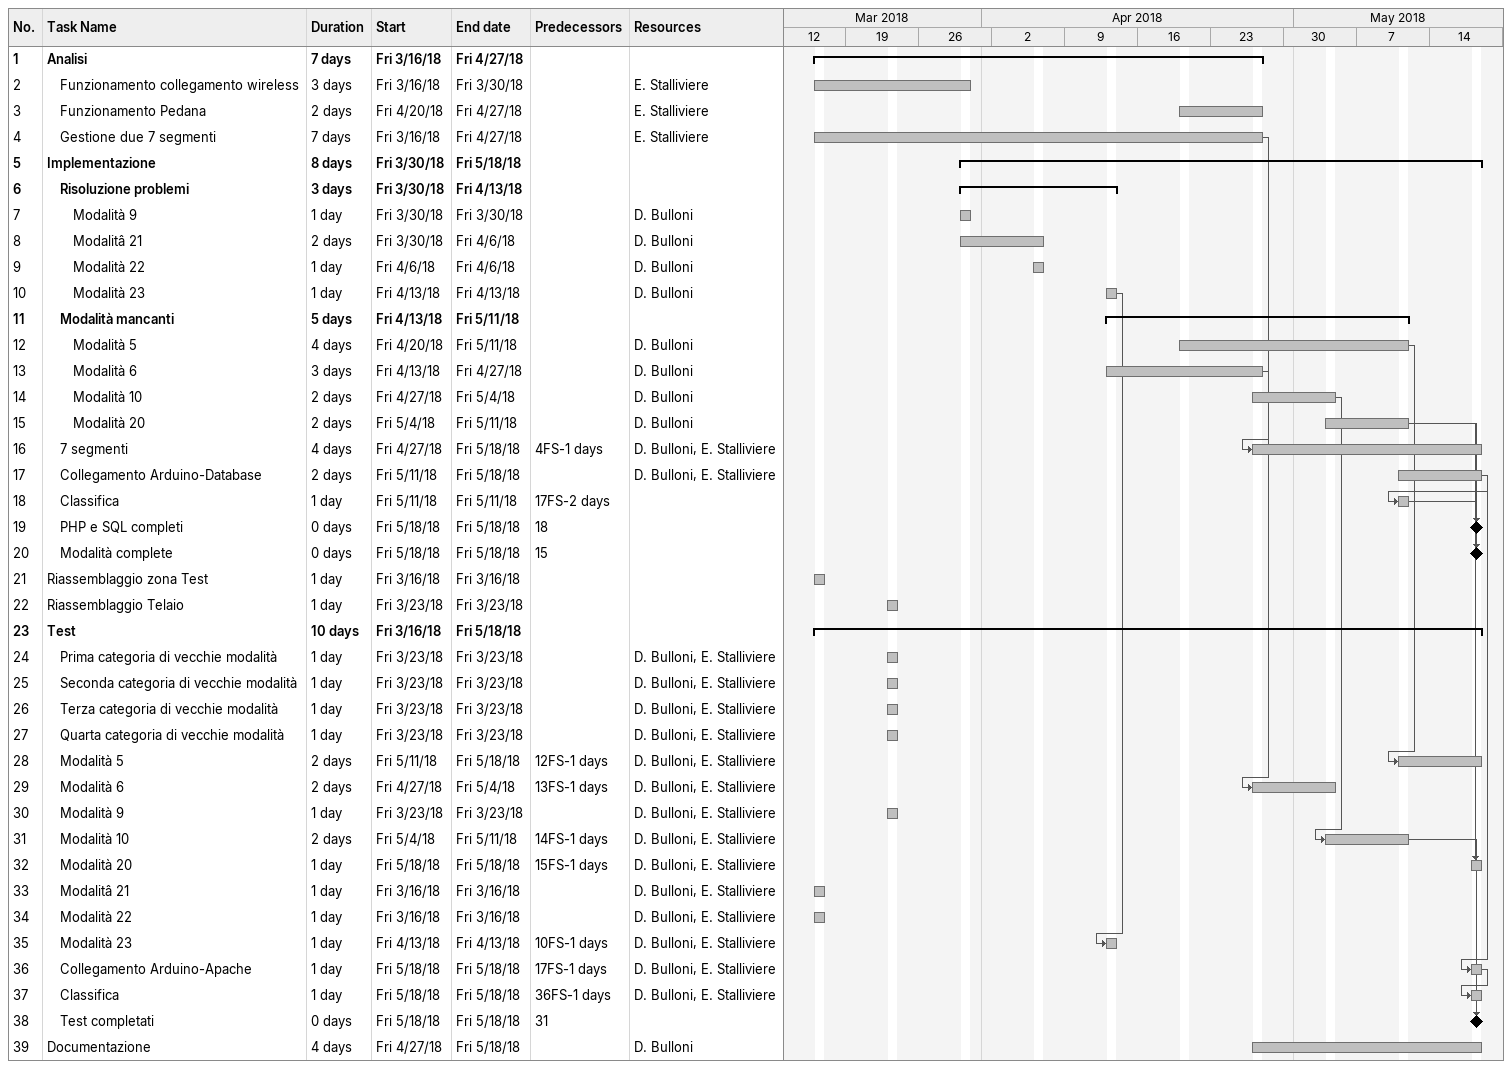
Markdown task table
| ID | Level | Task | Duration | Start | Finish | Predecessors | Resources |
|---|---|---|---|---|---|---|---|
| 1 | 1 | **Analisi** | 7d | 2018-03-16 | 2018-04-27 |  |  |
| 2 | 2 | Funzionamento collegamento wireless | 3d | 2018-03-16 | 2018-03-30 |  | E. Stalliviere |
| 3 | 2 | Funzionamento Pedana | 2d | 2018-04-20 | 2018-04-27 |  | E. Stalliviere |
| 4 | 2 | Gestione due 7 segmenti | 7d | 2018-03-16 | 2018-04-27 |  | E. Stalliviere |
| 5 | 1 | **Implementazione** | 8d | 2018-03-30 | 2018-05-18 |  |  |
| 6 | 2 | **Risoluzione problemi** | 3d | 2018-03-30 | 2018-04-13 |  |  |
| 7 | 3 | Modalità 9 | 1d | 2018-03-30 | 2018-03-30 |  | D. Bulloni |
| 8 | 3 | Modalitâ 21 | 2d | 2018-03-30 | 2018-04-06 |  | D. Bulloni |
| 9 | 3 | Modalità 22 | 1d | 2018-04-06 | 2018-04-06 |  | D. Bulloni |
| 10 | 3 | Modalità 23 | 1d | 2018-04-13 | 2018-04-13 |  | D. Bulloni |
| 11 | 2 | **Modalità mancanti** | 5d | 2018-04-13 | 2018-05-11 |  |  |
| 12 | 3 | Modalità 5 | 4d | 2018-04-20 | 2018-05-11 |  | D. Bulloni |
| 13 | 3 | Modalità 6 | 3d | 2018-04-13 | 2018-04-27 |  | D. Bulloni |
| 14 | 3 | Modalità 10 | 2d | 2018-04-27 | 2018-05-04 |  | D. Bulloni |
| 15 | 3 | Modalità 20 | 2d | 2018-05-04 | 2018-05-11 |  | D. Bulloni |
| 16 | 2 | 7 segmenti | 4d | 2018-04-27 | 2018-05-18 | 4FS-1d | D. Bulloni, E. Stalliviere |
| 17 | 2 | Collegamento Arduino-Database | 2d | 2018-05-11 | 2018-05-18 |  | D. Bulloni, E. Stalliviere |
| 18 | 2 | Classifica | 1d | 2018-05-11 | 2018-05-11 | 17FS-2d |  |
| 19 | 2 | PHP e SQL completi | 0d | 2018-05-18 | 2018-05-18 | 18 |  |
| 20 | 2 | Modalità complete | 0d | 2018-05-18 | 2018-05-18 | 15 |  |
| 21 | 1 | Riassemblaggio zona Test | 1d | 2018-03-16 | 2018-03-16 |  |  |
| 22 | 1 | Riassemblaggio Telaio | 1d | 2018-03-23 | 2018-03-23 |  |  |
| 23 | 1 | **Test** | 10d | 2018-03-16 | 2018-05-18 |  |  |
| 24 | 2 | Prima categoria di vecchie modalità | 1d | 2018-03-23 | 2018-03-23 |  | D. Bulloni, E. Stalliviere |
| 25 | 2 | Seconda categoria di vecchie modalità | 1d | 2018-03-23 | 2018-03-23 |  | D. Bulloni, E. Stalliviere |
| 26 | 2 | Terza categoria di vecchie modalità | 1d | 2018-03-23 | 2018-03-23 |  | D. Bulloni, E. Stalliviere |
| 27 | 2 | Quarta categoria di vecchie modalità | 1d | 2018-03-23 | 2018-03-23 |  | D. Bulloni, E. Stalliviere |
| 28 | 2 | Modalità 5 | 2d | 2018-05-11 | 2018-05-18 | 12FS-1d | D. Bulloni, E. Stalliviere |
| 29 | 2 | Modalità 6 | 2d | 2018-04-27 | 2018-05-04 | 13FS-1d | D. Bulloni, E. Stalliviere |
| 30 | 2 | Modalità 9 | 1d | 2018-03-23 | 2018-03-23 |  | D. Bulloni, E. Stalliviere |
| 31 | 2 | Modalità 10 | 2d | 2018-05-04 | 2018-05-11 | 14FS-1d | D. Bulloni, E. Stalliviere |
| 32 | 2 | Modalità 20 | 1d | 2018-05-18 | 2018-05-18 | 15FS-1d | D. Bulloni, E. Stalliviere |
| 33 | 2 | Modalitâ 21 | 1d | 2018-03-16 | 2018-03-16 |  | D. Bulloni, E. Stalliviere |
| 34 | 2 | Modalità 22 | 1d | 2018-03-16 | 2018-03-16 |  | D. Bulloni, E. Stalliviere |
| 35 | 2 | Modalità 23 | 1d | 2018-04-13 | 2018-04-13 | 10FS-1d | D. Bulloni, E. Stalliviere |
| 36 | 2 | Collegamento Arduino-Apache | 1d | 2018-05-18 | 2018-05-18 | 17FS-1d | D. Bulloni, E. Stalliviere |
| 37 | 2 | Classifica | 1d | 2018-05-18 | 2018-05-18 | 36FS-1d | D. Bulloni, E. Stalliviere |
| 38 | 2 | Test completati | 0d | 2018-05-18 | 2018-05-18 | 31 |  |
| 39 | 1 | Documentazione | 4d | 2018-04-27 | 2018-05-18 |  | D. Bulloni |
